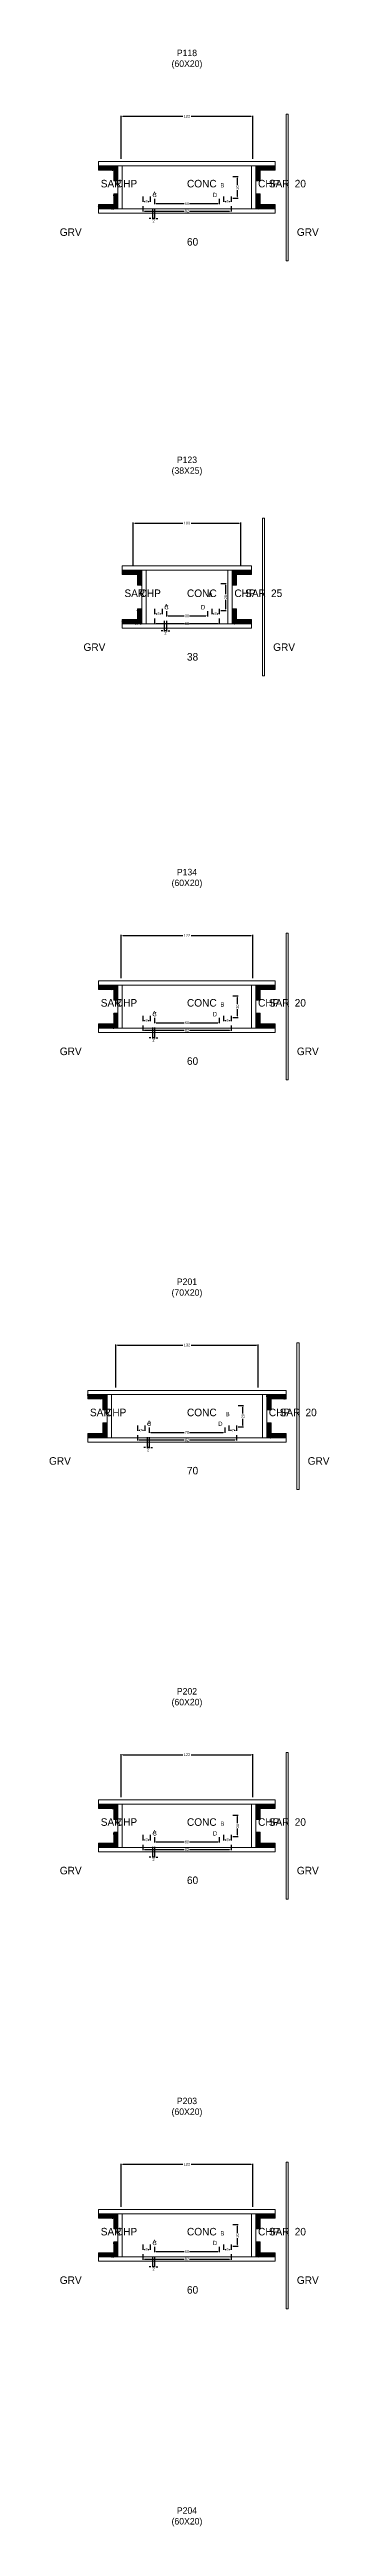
# Model space of a CAD drawing. Header units: centimetres. Extents: x -10500 to 4299, y -38766 to 295.
# Drawn here: x -128 to 132, y -16850 to -14552 of the extents above; entities that cross this region are included whole.
import ezdxf

# ---------------------------------------------------------------- set-up
doc = ezdxf.new("R2010")
doc.units = ezdxf.units.CM
for name, color, linetype in [('COTA', 241, 'Continuous'), ('Hachura', 251, 'Continuous'), ('NOMENCLATURA', 7, 'Continuous'), ('SARRAFO', 251, 'Continuous'), ('Texto Seção', 7, 'Continuous')]:
    doc.layers.add(name, color=color, linetype=linetype)
doc.dimstyles.new('cotax2', dxfattribs={"dimtxt": 2.5, "dimasz": 1.5, "dimexe": 0.5, "dimexo": 0.5, "dimgap": 0.5, "dimtad": 1, "dimcen": 2.5, "dimazin": 3, "dimtfac": 1, "dimtmove": 0, "dimatfit": 3})

# ---------------------------------------------------------------- blocks, each defined once
blk = doc.blocks.new('_CLOSEDFILLED')
at = {"color": 0, "linetype": 'BYBLOCK'}
blk.add_solid([(-1, 0.2), (0, 0), (-1, -0.2)], dxfattribs=at)
blk = doc.blocks.new('*D1092')
for p, q in [((-41, -14697.5), (-41, -14702.5)), ((-39.5, -14702), (-2.5, -14702)), ((2.5, -14702), (39.5, -14702)), ((41, -14697.5), (41, -14702.5))]:
    blk.add_line(p, q)
at = {"layer": 'Defpoints'}
for p in [(-41, -14697), (-41, -14702), (41, -14697)]:
    blk.add_point(p, dxfattribs=at)
at = {"layer": 'COTA', "xscale": 1.5, "yscale": 1.5, "rotation": 180}
blk.add_blockref('_CLOSEDFILLED', (-41, -14702), dxfattribs=at)
at = {"layer": 'COTA', "xscale": 1.5, "yscale": 1.5}
blk.add_blockref('_CLOSEDFILLED', (41, -14702), dxfattribs=at)
at = {"layer": 'COTA', "insert": (0, -14702), "char_height": 2.5, "attachment_point": 5}
blk.add_mtext('82', dxfattribs=at)
blk = doc.blocks.new('*D1093')
for p, q in [((-30, -14690.5), (-30, -14695.5)), ((-28.5, -14695), (-2.5, -14695)), ((2.5, -14695), (28.5, -14695)), ((30, -14690.5), (30, -14695.5))]:
    blk.add_line(p, q)
at = {"layer": 'Defpoints'}
for p in [(-30, -14690), (-30, -14695), (30, -14690)]:
    blk.add_point(p, dxfattribs=at)
at = {"layer": 'COTA', "xscale": 1.5, "yscale": 1.5, "rotation": 180}
blk.add_blockref('_CLOSEDFILLED', (-30, -14695), dxfattribs=at)
at = {"layer": 'COTA', "xscale": 1.5, "yscale": 1.5}
blk.add_blockref('_CLOSEDFILLED', (30, -14695), dxfattribs=at)
at = {"layer": 'COTA', "insert": (0, -14695), "char_height": 2.5, "attachment_point": 5}
blk.add_mtext('60', dxfattribs=at)
blk = doc.blocks.new('*D1094')
for p, q in [((42.5, -14670), (47.5, -14670)), ((47, -14677.5), (47, -14671.5)), ((47, -14688.5), (47, -14682.5)), ((42.5, -14690), (47.5, -14690))]:
    blk.add_line(p, q)
at = {"layer": 'Defpoints'}
for p in [(42, -14670), (42, -14690), (47, -14690)]:
    blk.add_point(p, dxfattribs=at)
at = {"layer": 'COTA', "xscale": 1.5, "yscale": 1.5}
for p, rotation in [((47, -14670), 90), ((47, -14690), 270)]:
    blk.add_blockref('_CLOSEDFILLED', p, dxfattribs=dict(at, rotation=rotation))
at = {"layer": 'COTA', "insert": (47, -14680), "char_height": 2.5, "attachment_point": 5, "rotation": 90}
blk.add_mtext('20', dxfattribs=at)
blk = doc.blocks.new('*D1095')
for p, q in [((-41, -14688.5), (-41, -14693.5)), ((-39.5, -14693), (-38.75, -14693)), ((-36.25, -14693), (-35.5, -14693)), ((-34, -14688.5), (-34, -14693.5))]:
    blk.add_line(p, q)
at = {"layer": 'Defpoints'}
for p in [(-41, -14688), (-41, -14693), (-34, -14688)]:
    blk.add_point(p, dxfattribs=at)
at = {"layer": 'COTA', "xscale": 1.5, "yscale": 1.5, "rotation": 180}
blk.add_blockref('_CLOSEDFILLED', (-41, -14693), dxfattribs=at)
at = {"layer": 'COTA', "xscale": 1.5, "yscale": 1.5}
blk.add_blockref('_CLOSEDFILLED', (-34, -14693), dxfattribs=at)
at = {"layer": 'COTA', "insert": (-37.5, -14693), "char_height": 2.5, "attachment_point": 5}
blk.add_mtext('7', dxfattribs=at)
blk = doc.blocks.new('*D1096')
for p, q in [((34, -14688.5), (34, -14693.5)), ((35.5, -14693), (36.25, -14693)), ((38.75, -14693), (39.5, -14693)), ((41, -14688.5), (41, -14693.5))]:
    blk.add_line(p, q)
at = {"layer": 'Defpoints'}
for p in [(34, -14688), (34, -14693), (41, -14688)]:
    blk.add_point(p, dxfattribs=at)
at = {"layer": 'COTA', "xscale": 1.5, "yscale": 1.5, "rotation": 180}
blk.add_blockref('_CLOSEDFILLED', (34, -14693), dxfattribs=at)
at = {"layer": 'COTA', "xscale": 1.5, "yscale": 1.5}
blk.add_blockref('_CLOSEDFILLED', (41, -14693), dxfattribs=at)
at = {"layer": 'COTA', "insert": (37.5, -14693), "char_height": 2.5, "attachment_point": 5}
blk.add_mtext('7', dxfattribs=at)
blk = doc.blocks.new('*D1097')
for p, q in [((-61, -14653.5), (-61, -14613.5)), ((-59.5, -14614), (-3.75, -14614)), ((3.75, -14614), (59.5, -14614)), ((61, -14653.5), (61, -14613.5))]:
    blk.add_line(p, q)
at = {"layer": 'Defpoints'}
for p in [(-61, -14614), (-61, -14654), (61, -14654)]:
    blk.add_point(p, dxfattribs=at)
at = {"layer": 'COTA', "xscale": 1.5, "yscale": 1.5, "rotation": 180}
blk.add_blockref('_CLOSEDFILLED', (-61, -14614), dxfattribs=at)
at = {"layer": 'COTA', "xscale": 1.5, "yscale": 1.5}
blk.add_blockref('_CLOSEDFILLED', (61, -14614), dxfattribs=at)
at = {"layer": 'COTA', "insert": (0, -14614), "char_height": 2.5, "attachment_point": 5}
blk.add_mtext('122', dxfattribs=at)
blk = doc.blocks.new('*D1118')
for p, q in [((-30, -15080), (-30, -15085)), ((-28.5, -15084.5), (-2.5, -15084.5)), ((2.5, -15084.5), (28.5, -15084.5)), ((30, -15080), (30, -15085))]:
    blk.add_line(p, q)
at = {"layer": 'Defpoints'}
for p in [(-30, -15079.5), (-30, -15084.5), (30, -15079.5)]:
    blk.add_point(p, dxfattribs=at)
at = {"layer": 'COTA', "xscale": 1.5, "yscale": 1.5, "rotation": 180}
blk.add_blockref('_CLOSEDFILLED', (-30, -15084.5), dxfattribs=at)
at = {"layer": 'COTA', "xscale": 1.5, "yscale": 1.5}
blk.add_blockref('_CLOSEDFILLED', (30, -15084.5), dxfattribs=at)
at = {"layer": 'COTA', "insert": (0, -15084.5), "char_height": 2.5, "attachment_point": 5}
blk.add_mtext('60', dxfattribs=at)
blk = doc.blocks.new('*D1119')
for p, q in [((-19, -15073), (-19, -15078)), ((19, -15073), (19, -15078)), ((-17.5, -15077.5), (-2.5, -15077.5)), ((2.5, -15077.5), (17.5, -15077.5))]:
    blk.add_line(p, q)
at = {"layer": 'Defpoints'}
for p in [(-19, -15072.5), (19, -15072.5), (-19, -15077.5)]:
    blk.add_point(p, dxfattribs=at)
at = {"layer": 'COTA', "xscale": 1.5, "yscale": 1.5, "rotation": 180}
blk.add_blockref('_CLOSEDFILLED', (-19, -15077.5), dxfattribs=at)
at = {"layer": 'COTA', "xscale": 1.5, "yscale": 1.5}
blk.add_blockref('_CLOSEDFILLED', (19, -15077.5), dxfattribs=at)
at = {"layer": 'COTA', "insert": (0, -15077.5), "char_height": 2.5, "attachment_point": 5}
blk.add_mtext('38', dxfattribs=at)
blk = doc.blocks.new('*D1120')
for p, q in [((31.5, -15047.5), (36.5, -15047.5)), ((36, -15057.5), (36, -15049)), ((31.5, -15072.5), (36.5, -15072.5)), ((36, -15071), (36, -15062.5))]:
    blk.add_line(p, q)
at = {"layer": 'Defpoints'}
for p in [(31, -15047.5), (31, -15072.5), (36, -15072.5)]:
    blk.add_point(p, dxfattribs=at)
at = {"layer": 'COTA', "xscale": 1.5, "yscale": 1.5}
for p, rotation in [((36, -15047.5), 90), ((36, -15072.5), 270)]:
    blk.add_blockref('_CLOSEDFILLED', p, dxfattribs=dict(at, rotation=rotation))
at = {"layer": 'COTA', "insert": (36, -15060), "char_height": 2.5, "attachment_point": 5, "rotation": 90}
blk.add_mtext('25', dxfattribs=at)
blk = doc.blocks.new('*D1121')
for p, q in [((-30, -15071), (-30, -15076)), ((-23, -15071), (-23, -15076)), ((-28.5, -15075.5), (-27.75, -15075.5)), ((-25.25, -15075.5), (-24.5, -15075.5))]:
    blk.add_line(p, q)
at = {"layer": 'Defpoints'}
for p in [(-30, -15070.5), (-23, -15070.5), (-30, -15075.5)]:
    blk.add_point(p, dxfattribs=at)
at = {"layer": 'COTA', "xscale": 1.5, "yscale": 1.5, "rotation": 180}
blk.add_blockref('_CLOSEDFILLED', (-30, -15075.5), dxfattribs=at)
at = {"layer": 'COTA', "xscale": 1.5, "yscale": 1.5}
blk.add_blockref('_CLOSEDFILLED', (-23, -15075.5), dxfattribs=at)
at = {"layer": 'COTA', "insert": (-26.5, -15075.5), "char_height": 2.5, "attachment_point": 5}
blk.add_mtext('7', dxfattribs=at)
blk = doc.blocks.new('*D1122')
for p, q in [((23, -15071), (23, -15076)), ((30, -15071), (30, -15076)), ((24.5, -15075.5), (25.25, -15075.5)), ((27.75, -15075.5), (28.5, -15075.5))]:
    blk.add_line(p, q)
at = {"layer": 'Defpoints'}
for p in [(23, -15070.5), (30, -15070.5), (23, -15075.5)]:
    blk.add_point(p, dxfattribs=at)
at = {"layer": 'COTA', "xscale": 1.5, "yscale": 1.5, "rotation": 180}
blk.add_blockref('_CLOSEDFILLED', (23, -15075.5), dxfattribs=at)
at = {"layer": 'COTA', "xscale": 1.5, "yscale": 1.5}
blk.add_blockref('_CLOSEDFILLED', (30, -15075.5), dxfattribs=at)
at = {"layer": 'COTA', "insert": (26.5, -15075.5), "char_height": 2.5, "attachment_point": 5}
blk.add_mtext('7', dxfattribs=at)
blk = doc.blocks.new('*D1123')
for p, q in [((-50, -15031), (-50, -14991)), ((-48.5, -14991.5), (-3.75, -14991.5)), ((3.75, -14991.5), (48.5, -14991.5)), ((50, -15031), (50, -14991))]:
    blk.add_line(p, q)
at = {"layer": 'Defpoints'}
for p in [(-50, -14991.5), (-50, -15031.5), (50, -15031.5)]:
    blk.add_point(p, dxfattribs=at)
at = {"layer": 'COTA', "xscale": 1.5, "yscale": 1.5, "rotation": 180}
blk.add_blockref('_CLOSEDFILLED', (-50, -14991.5), dxfattribs=at)
at = {"layer": 'COTA', "xscale": 1.5, "yscale": 1.5}
blk.add_blockref('_CLOSEDFILLED', (50, -14991.5), dxfattribs=at)
at = {"layer": 'COTA', "insert": (0, -14991.5), "char_height": 2.5, "attachment_point": 5}
blk.add_mtext('100', dxfattribs=at)
blk = doc.blocks.new('*D1144')
for p, q in [((-41, -15457.5), (-41, -15462.5)), ((-39.5, -15462), (-2.5, -15462)), ((2.5, -15462), (39.5, -15462)), ((41, -15457.5), (41, -15462.5))]:
    blk.add_line(p, q)
at = {"layer": 'Defpoints'}
for p in [(-41, -15457), (-41, -15462), (41, -15457)]:
    blk.add_point(p, dxfattribs=at)
at = {"layer": 'COTA', "xscale": 1.5, "yscale": 1.5, "rotation": 180}
blk.add_blockref('_CLOSEDFILLED', (-41, -15462), dxfattribs=at)
at = {"layer": 'COTA', "xscale": 1.5, "yscale": 1.5}
blk.add_blockref('_CLOSEDFILLED', (41, -15462), dxfattribs=at)
at = {"layer": 'COTA', "insert": (0, -15462), "char_height": 2.5, "attachment_point": 5}
blk.add_mtext('82', dxfattribs=at)
blk = doc.blocks.new('*D1145')
for p, q in [((-30, -15450.5), (-30, -15455.5)), ((-28.5, -15455), (-2.5, -15455)), ((2.5, -15455), (28.5, -15455)), ((30, -15450.5), (30, -15455.5))]:
    blk.add_line(p, q)
at = {"layer": 'Defpoints'}
for p in [(-30, -15450), (-30, -15455), (30, -15450)]:
    blk.add_point(p, dxfattribs=at)
at = {"layer": 'COTA', "xscale": 1.5, "yscale": 1.5, "rotation": 180}
blk.add_blockref('_CLOSEDFILLED', (-30, -15455), dxfattribs=at)
at = {"layer": 'COTA', "xscale": 1.5, "yscale": 1.5}
blk.add_blockref('_CLOSEDFILLED', (30, -15455), dxfattribs=at)
at = {"layer": 'COTA', "insert": (0, -15455), "char_height": 2.5, "attachment_point": 5}
blk.add_mtext('60', dxfattribs=at)
blk = doc.blocks.new('*D1146')
for p, q in [((42.5, -15430), (47.5, -15430)), ((47, -15437.5), (47, -15431.5)), ((42.5, -15450), (47.5, -15450)), ((47, -15448.5), (47, -15442.5))]:
    blk.add_line(p, q)
at = {"layer": 'Defpoints'}
for p in [(42, -15430), (42, -15450), (47, -15450)]:
    blk.add_point(p, dxfattribs=at)
at = {"layer": 'COTA', "xscale": 1.5, "yscale": 1.5}
for p, rotation in [((47, -15430), 90), ((47, -15450), 270)]:
    blk.add_blockref('_CLOSEDFILLED', p, dxfattribs=dict(at, rotation=rotation))
at = {"layer": 'COTA', "insert": (47, -15440), "char_height": 2.5, "attachment_point": 5, "rotation": 90}
blk.add_mtext('20', dxfattribs=at)
blk = doc.blocks.new('*D1147')
for p, q in [((-41, -15448.5), (-41, -15453.5)), ((-39.5, -15453), (-38.75, -15453)), ((-36.25, -15453), (-35.5, -15453)), ((-34, -15448.5), (-34, -15453.5))]:
    blk.add_line(p, q)
at = {"layer": 'Defpoints'}
for p in [(-41, -15448), (-41, -15453), (-34, -15448)]:
    blk.add_point(p, dxfattribs=at)
at = {"layer": 'COTA', "xscale": 1.5, "yscale": 1.5, "rotation": 180}
blk.add_blockref('_CLOSEDFILLED', (-41, -15453), dxfattribs=at)
at = {"layer": 'COTA', "xscale": 1.5, "yscale": 1.5}
blk.add_blockref('_CLOSEDFILLED', (-34, -15453), dxfattribs=at)
at = {"layer": 'COTA', "insert": (-37.5, -15453), "char_height": 2.5, "attachment_point": 5}
blk.add_mtext('7', dxfattribs=at)
blk = doc.blocks.new('*D1148')
for p, q in [((34, -15448.5), (34, -15453.5)), ((35.5, -15453), (36.25, -15453)), ((38.75, -15453), (39.5, -15453)), ((41, -15448.5), (41, -15453.5))]:
    blk.add_line(p, q)
at = {"layer": 'Defpoints'}
for p in [(34, -15448), (34, -15453), (41, -15448)]:
    blk.add_point(p, dxfattribs=at)
at = {"layer": 'COTA', "xscale": 1.5, "yscale": 1.5, "rotation": 180}
blk.add_blockref('_CLOSEDFILLED', (34, -15453), dxfattribs=at)
at = {"layer": 'COTA', "xscale": 1.5, "yscale": 1.5}
blk.add_blockref('_CLOSEDFILLED', (41, -15453), dxfattribs=at)
at = {"layer": 'COTA', "insert": (37.5, -15453), "char_height": 2.5, "attachment_point": 5}
blk.add_mtext('7', dxfattribs=at)
blk = doc.blocks.new('*D1149')
for p, q in [((-61, -15413.5), (-61, -15373.5)), ((-59.5, -15374), (-3.75, -15374)), ((3.75, -15374), (59.5, -15374)), ((61, -15413.5), (61, -15373.5))]:
    blk.add_line(p, q)
at = {"layer": 'Defpoints'}
for p in [(-61, -15374), (-61, -15414), (61, -15414)]:
    blk.add_point(p, dxfattribs=at)
at = {"layer": 'COTA', "xscale": 1.5, "yscale": 1.5, "rotation": 180}
blk.add_blockref('_CLOSEDFILLED', (-61, -15374), dxfattribs=at)
at = {"layer": 'COTA', "xscale": 1.5, "yscale": 1.5}
blk.add_blockref('_CLOSEDFILLED', (61, -15374), dxfattribs=at)
at = {"layer": 'COTA', "insert": (0, -15374), "char_height": 2.5, "attachment_point": 5}
blk.add_mtext('122', dxfattribs=at)
blk = doc.blocks.new('*D1170')
for p, q in [((-46, -15837.5), (-46, -15842.5)), ((-44.5, -15842), (-2.5, -15842)), ((2.5, -15842), (44.5, -15842)), ((46, -15837.5), (46, -15842.5))]:
    blk.add_line(p, q)
at = {"layer": 'Defpoints'}
for p in [(-46, -15837), (-46, -15842), (46, -15837)]:
    blk.add_point(p, dxfattribs=at)
at = {"layer": 'COTA', "xscale": 1.5, "yscale": 1.5, "rotation": 180}
blk.add_blockref('_CLOSEDFILLED', (-46, -15842), dxfattribs=at)
at = {"layer": 'COTA', "xscale": 1.5, "yscale": 1.5}
blk.add_blockref('_CLOSEDFILLED', (46, -15842), dxfattribs=at)
at = {"layer": 'COTA', "insert": (0, -15842), "char_height": 2.5, "attachment_point": 5}
blk.add_mtext('92', dxfattribs=at)
blk = doc.blocks.new('*D1171')
for p, q in [((-35, -15830.5), (-35, -15835.5)), ((35, -15830.5), (35, -15835.5)), ((-33.5, -15835), (-2.5, -15835)), ((2.5, -15835), (33.5, -15835))]:
    blk.add_line(p, q)
at = {"layer": 'Defpoints'}
for p in [(-35, -15830), (35, -15830), (-35, -15835)]:
    blk.add_point(p, dxfattribs=at)
at = {"layer": 'COTA', "xscale": 1.5, "yscale": 1.5, "rotation": 180}
blk.add_blockref('_CLOSEDFILLED', (-35, -15835), dxfattribs=at)
at = {"layer": 'COTA', "xscale": 1.5, "yscale": 1.5}
blk.add_blockref('_CLOSEDFILLED', (35, -15835), dxfattribs=at)
at = {"layer": 'COTA', "insert": (0, -15835), "char_height": 2.5, "attachment_point": 5}
blk.add_mtext('70', dxfattribs=at)
blk = doc.blocks.new('*D1172')
for p, q in [((47.5, -15810), (52.5, -15810)), ((47.5, -15830), (52.5, -15830)), ((52, -15817.5), (52, -15811.5)), ((52, -15828.5), (52, -15822.5))]:
    blk.add_line(p, q)
at = {"layer": 'Defpoints'}
for p in [(47, -15810), (47, -15830), (52, -15830)]:
    blk.add_point(p, dxfattribs=at)
at = {"layer": 'COTA', "xscale": 1.5, "yscale": 1.5}
for p, rotation in [((52, -15810), 90), ((52, -15830), 270)]:
    blk.add_blockref('_CLOSEDFILLED', p, dxfattribs=dict(at, rotation=rotation))
at = {"layer": 'COTA', "insert": (52, -15820), "char_height": 2.5, "attachment_point": 5, "rotation": 90}
blk.add_mtext('20', dxfattribs=at)
blk = doc.blocks.new('*D1173')
for p, q in [((-46, -15828.5), (-46, -15833.5)), ((-39, -15828.5), (-39, -15833.5)), ((-44.5, -15833), (-43.75, -15833)), ((-41.25, -15833), (-40.5, -15833))]:
    blk.add_line(p, q)
at = {"layer": 'Defpoints'}
for p in [(-46, -15828), (-39, -15828), (-46, -15833)]:
    blk.add_point(p, dxfattribs=at)
at = {"layer": 'COTA', "xscale": 1.5, "yscale": 1.5, "rotation": 180}
blk.add_blockref('_CLOSEDFILLED', (-46, -15833), dxfattribs=at)
at = {"layer": 'COTA', "xscale": 1.5, "yscale": 1.5}
blk.add_blockref('_CLOSEDFILLED', (-39, -15833), dxfattribs=at)
at = {"layer": 'COTA', "insert": (-42.5, -15833), "char_height": 2.5, "attachment_point": 5}
blk.add_mtext('7', dxfattribs=at)
blk = doc.blocks.new('*D1174')
for p, q in [((39, -15828.5), (39, -15833.5)), ((46, -15828.5), (46, -15833.5)), ((40.5, -15833), (41.25, -15833)), ((43.75, -15833), (44.5, -15833))]:
    blk.add_line(p, q)
at = {"layer": 'Defpoints'}
for p in [(39, -15828), (46, -15828), (39, -15833)]:
    blk.add_point(p, dxfattribs=at)
at = {"layer": 'COTA', "xscale": 1.5, "yscale": 1.5, "rotation": 180}
blk.add_blockref('_CLOSEDFILLED', (39, -15833), dxfattribs=at)
at = {"layer": 'COTA', "xscale": 1.5, "yscale": 1.5}
blk.add_blockref('_CLOSEDFILLED', (46, -15833), dxfattribs=at)
at = {"layer": 'COTA', "insert": (42.5, -15833), "char_height": 2.5, "attachment_point": 5}
blk.add_mtext('7', dxfattribs=at)
blk = doc.blocks.new('*D1175')
for p, q in [((-66, -15793.5), (-66, -15753.5)), ((-64.5, -15754), (-3.75, -15754)), ((3.75, -15754), (64.5, -15754)), ((66, -15793.5), (66, -15753.5))]:
    blk.add_line(p, q)
at = {"layer": 'Defpoints'}
for p in [(-66, -15754), (-66, -15794), (66, -15794)]:
    blk.add_point(p, dxfattribs=at)
at = {"layer": 'COTA', "xscale": 1.5, "yscale": 1.5, "rotation": 180}
blk.add_blockref('_CLOSEDFILLED', (-66, -15754), dxfattribs=at)
at = {"layer": 'COTA', "xscale": 1.5, "yscale": 1.5}
blk.add_blockref('_CLOSEDFILLED', (66, -15754), dxfattribs=at)
at = {"layer": 'COTA', "insert": (0, -15754), "char_height": 2.5, "attachment_point": 5}
blk.add_mtext('132', dxfattribs=at)
blk = doc.blocks.new('*D1196')
for p, q in [((-41, -16217.5), (-41, -16222.5)), ((-39.5, -16222), (-2.5, -16222)), ((2.5, -16222), (39.5, -16222)), ((41, -16217.5), (41, -16222.5))]:
    blk.add_line(p, q)
at = {"layer": 'Defpoints'}
for p in [(-41, -16217), (-41, -16222), (41, -16217)]:
    blk.add_point(p, dxfattribs=at)
at = {"layer": 'COTA', "xscale": 1.5, "yscale": 1.5, "rotation": 180}
blk.add_blockref('_CLOSEDFILLED', (-41, -16222), dxfattribs=at)
at = {"layer": 'COTA', "xscale": 1.5, "yscale": 1.5}
blk.add_blockref('_CLOSEDFILLED', (41, -16222), dxfattribs=at)
at = {"layer": 'COTA', "insert": (0, -16222), "char_height": 2.5, "attachment_point": 5}
blk.add_mtext('82', dxfattribs=at)
blk = doc.blocks.new('*D1197')
for p, q in [((-30, -16210.5), (-30, -16215.5)), ((-28.5, -16215), (-2.5, -16215)), ((2.5, -16215), (28.5, -16215)), ((30, -16210.5), (30, -16215.5))]:
    blk.add_line(p, q)
at = {"layer": 'Defpoints'}
for p in [(-30, -16210), (-30, -16215), (30, -16210)]:
    blk.add_point(p, dxfattribs=at)
at = {"layer": 'COTA', "xscale": 1.5, "yscale": 1.5, "rotation": 180}
blk.add_blockref('_CLOSEDFILLED', (-30, -16215), dxfattribs=at)
at = {"layer": 'COTA', "xscale": 1.5, "yscale": 1.5}
blk.add_blockref('_CLOSEDFILLED', (30, -16215), dxfattribs=at)
at = {"layer": 'COTA', "insert": (0, -16215), "char_height": 2.5, "attachment_point": 5}
blk.add_mtext('60', dxfattribs=at)
blk = doc.blocks.new('*D1198')
for p, q in [((42.5, -16190), (47.5, -16190)), ((47, -16197.5), (47, -16191.5)), ((42.5, -16210), (47.5, -16210)), ((47, -16208.5), (47, -16202.5))]:
    blk.add_line(p, q)
at = {"layer": 'Defpoints'}
for p in [(42, -16190), (42, -16210), (47, -16210)]:
    blk.add_point(p, dxfattribs=at)
at = {"layer": 'COTA', "xscale": 1.5, "yscale": 1.5}
for p, rotation in [((47, -16190), 90), ((47, -16210), 270)]:
    blk.add_blockref('_CLOSEDFILLED', p, dxfattribs=dict(at, rotation=rotation))
at = {"layer": 'COTA', "insert": (47, -16200), "char_height": 2.5, "attachment_point": 5, "rotation": 90}
blk.add_mtext('20', dxfattribs=at)
blk = doc.blocks.new('*D1199')
for p, q in [((-41, -16208.5), (-41, -16213.5)), ((-39.5, -16213), (-38.75, -16213)), ((-36.25, -16213), (-35.5, -16213)), ((-34, -16208.5), (-34, -16213.5))]:
    blk.add_line(p, q)
at = {"layer": 'Defpoints'}
for p in [(-41, -16208), (-41, -16213), (-34, -16208)]:
    blk.add_point(p, dxfattribs=at)
at = {"layer": 'COTA', "xscale": 1.5, "yscale": 1.5, "rotation": 180}
blk.add_blockref('_CLOSEDFILLED', (-41, -16213), dxfattribs=at)
at = {"layer": 'COTA', "xscale": 1.5, "yscale": 1.5}
blk.add_blockref('_CLOSEDFILLED', (-34, -16213), dxfattribs=at)
at = {"layer": 'COTA', "insert": (-37.5, -16213), "char_height": 2.5, "attachment_point": 5}
blk.add_mtext('7', dxfattribs=at)
blk = doc.blocks.new('*D1200')
for p, q in [((34, -16208.5), (34, -16213.5)), ((35.5, -16213), (36.25, -16213)), ((38.75, -16213), (39.5, -16213)), ((41, -16208.5), (41, -16213.5))]:
    blk.add_line(p, q)
at = {"layer": 'Defpoints'}
for p in [(34, -16208), (34, -16213), (41, -16208)]:
    blk.add_point(p, dxfattribs=at)
at = {"layer": 'COTA', "xscale": 1.5, "yscale": 1.5, "rotation": 180}
blk.add_blockref('_CLOSEDFILLED', (34, -16213), dxfattribs=at)
at = {"layer": 'COTA', "xscale": 1.5, "yscale": 1.5}
blk.add_blockref('_CLOSEDFILLED', (41, -16213), dxfattribs=at)
at = {"layer": 'COTA', "insert": (37.5, -16213), "char_height": 2.5, "attachment_point": 5}
blk.add_mtext('7', dxfattribs=at)
blk = doc.blocks.new('*D1201')
for p, q in [((-61, -16173.5), (-61, -16133.5)), ((-59.5, -16134), (-3.75, -16134)), ((3.75, -16134), (59.5, -16134)), ((61, -16173.5), (61, -16133.5))]:
    blk.add_line(p, q)
at = {"layer": 'Defpoints'}
for p in [(-61, -16134), (-61, -16174), (61, -16174)]:
    blk.add_point(p, dxfattribs=at)
at = {"layer": 'COTA', "xscale": 1.5, "yscale": 1.5, "rotation": 180}
blk.add_blockref('_CLOSEDFILLED', (-61, -16134), dxfattribs=at)
at = {"layer": 'COTA', "xscale": 1.5, "yscale": 1.5}
blk.add_blockref('_CLOSEDFILLED', (61, -16134), dxfattribs=at)
at = {"layer": 'COTA', "insert": (0, -16134), "char_height": 2.5, "attachment_point": 5}
blk.add_mtext('122', dxfattribs=at)
blk = doc.blocks.new('*D1222')
for p, q in [((-41, -16597.5), (-41, -16602.5)), ((-39.5, -16602), (-2.5, -16602)), ((2.5, -16602), (39.5, -16602)), ((41, -16597.5), (41, -16602.5))]:
    blk.add_line(p, q)
at = {"layer": 'Defpoints'}
for p in [(-41, -16597), (-41, -16602), (41, -16597)]:
    blk.add_point(p, dxfattribs=at)
at = {"layer": 'COTA', "xscale": 1.5, "yscale": 1.5, "rotation": 180}
blk.add_blockref('_CLOSEDFILLED', (-41, -16602), dxfattribs=at)
at = {"layer": 'COTA', "xscale": 1.5, "yscale": 1.5}
blk.add_blockref('_CLOSEDFILLED', (41, -16602), dxfattribs=at)
at = {"layer": 'COTA', "insert": (0, -16602), "char_height": 2.5, "attachment_point": 5}
blk.add_mtext('82', dxfattribs=at)
blk = doc.blocks.new('*D1223')
for p, q in [((-30, -16590.5), (-30, -16595.5)), ((30, -16590.5), (30, -16595.5)), ((-28.5, -16595), (-2.5, -16595)), ((2.5, -16595), (28.5, -16595))]:
    blk.add_line(p, q)
at = {"layer": 'Defpoints'}
for p in [(-30, -16590), (30, -16590), (-30, -16595)]:
    blk.add_point(p, dxfattribs=at)
at = {"layer": 'COTA', "xscale": 1.5, "yscale": 1.5, "rotation": 180}
blk.add_blockref('_CLOSEDFILLED', (-30, -16595), dxfattribs=at)
at = {"layer": 'COTA', "xscale": 1.5, "yscale": 1.5}
blk.add_blockref('_CLOSEDFILLED', (30, -16595), dxfattribs=at)
at = {"layer": 'COTA', "insert": (0, -16595), "char_height": 2.5, "attachment_point": 5}
blk.add_mtext('60', dxfattribs=at)
blk = doc.blocks.new('*D1224')
for p, q in [((42.5, -16570), (47.5, -16570)), ((42.5, -16590), (47.5, -16590)), ((47, -16577.5), (47, -16571.5)), ((47, -16588.5), (47, -16582.5))]:
    blk.add_line(p, q)
at = {"layer": 'Defpoints'}
for p in [(42, -16570), (42, -16590), (47, -16590)]:
    blk.add_point(p, dxfattribs=at)
at = {"layer": 'COTA', "xscale": 1.5, "yscale": 1.5}
for p, rotation in [((47, -16570), 90), ((47, -16590), 270)]:
    blk.add_blockref('_CLOSEDFILLED', p, dxfattribs=dict(at, rotation=rotation))
at = {"layer": 'COTA', "insert": (47, -16580), "char_height": 2.5, "attachment_point": 5, "rotation": 90}
blk.add_mtext('20', dxfattribs=at)
blk = doc.blocks.new('*D1225')
for p, q in [((-41, -16588.5), (-41, -16593.5)), ((-34, -16588.5), (-34, -16593.5)), ((-39.5, -16593), (-38.75, -16593)), ((-36.25, -16593), (-35.5, -16593))]:
    blk.add_line(p, q)
at = {"layer": 'Defpoints'}
for p in [(-41, -16588), (-34, -16588), (-41, -16593)]:
    blk.add_point(p, dxfattribs=at)
at = {"layer": 'COTA', "xscale": 1.5, "yscale": 1.5, "rotation": 180}
blk.add_blockref('_CLOSEDFILLED', (-41, -16593), dxfattribs=at)
at = {"layer": 'COTA', "xscale": 1.5, "yscale": 1.5}
blk.add_blockref('_CLOSEDFILLED', (-34, -16593), dxfattribs=at)
at = {"layer": 'COTA', "insert": (-37.5, -16593), "char_height": 2.5, "attachment_point": 5}
blk.add_mtext('7', dxfattribs=at)
blk = doc.blocks.new('*D1226')
for p, q in [((34, -16588.5), (34, -16593.5)), ((41, -16588.5), (41, -16593.5)), ((35.5, -16593), (36.25, -16593)), ((38.75, -16593), (39.5, -16593))]:
    blk.add_line(p, q)
at = {"layer": 'Defpoints'}
for p in [(34, -16588), (41, -16588), (34, -16593)]:
    blk.add_point(p, dxfattribs=at)
at = {"layer": 'COTA', "xscale": 1.5, "yscale": 1.5, "rotation": 180}
blk.add_blockref('_CLOSEDFILLED', (34, -16593), dxfattribs=at)
at = {"layer": 'COTA', "xscale": 1.5, "yscale": 1.5}
blk.add_blockref('_CLOSEDFILLED', (41, -16593), dxfattribs=at)
at = {"layer": 'COTA', "insert": (37.5, -16593), "char_height": 2.5, "attachment_point": 5}
blk.add_mtext('7', dxfattribs=at)
blk = doc.blocks.new('*D1227')
for p, q in [((-61, -16553.5), (-61, -16513.5)), ((-59.5, -16514), (-3.75, -16514)), ((3.75, -16514), (59.5, -16514)), ((61, -16553.5), (61, -16513.5))]:
    blk.add_line(p, q)
at = {"layer": 'Defpoints'}
for p in [(-61, -16514), (-61, -16554), (61, -16554)]:
    blk.add_point(p, dxfattribs=at)
at = {"layer": 'COTA', "xscale": 1.5, "yscale": 1.5, "rotation": 180}
blk.add_blockref('_CLOSEDFILLED', (-61, -16514), dxfattribs=at)
at = {"layer": 'COTA', "xscale": 1.5, "yscale": 1.5}
blk.add_blockref('_CLOSEDFILLED', (61, -16514), dxfattribs=at)
at = {"layer": 'COTA', "insert": (0, -16514), "char_height": 2.5, "attachment_point": 5}
blk.add_mtext('122', dxfattribs=at)

msp = doc.modelspace()

# ---------------------------------------------------------------- hatches: boundary and pattern name
at = {"layer": 'SARRAFO'}
h = msp.add_hatch(dxfattribs=at)
h.set_pattern_fill('SOLID', scale=2)
h.paths.add_polyline_path([(-82, -14664), (-68, -14664), (-68, -14660), (-82, -14660)])
h = msp.add_hatch(dxfattribs=at)
h.set_pattern_fill('SOLID', scale=2)
h.paths.add_polyline_path([(-68, -14674), (-64, -14674), (-64, -14660), (-68, -14660)])
h = msp.add_hatch(dxfattribs=at)
h.set_pattern_fill('SOLID', scale=2)
h.paths.add_polyline_path([(64, -14674), (68, -14674), (68, -14660), (64, -14660)])
h = msp.add_hatch(dxfattribs=at)
h.set_pattern_fill('SOLID', scale=2)
h.paths.add_polyline_path([(68, -14664), (82, -14664), (82, -14660), (68, -14660)])
h = msp.add_hatch(dxfattribs=at)
h.set_pattern_fill('SOLID', scale=2)
h.paths.add_polyline_path([(-82, -14700), (-68, -14700), (-68, -14696), (-82, -14696)])
h = msp.add_hatch(dxfattribs=at)
h.set_pattern_fill('SOLID', scale=2)
h.paths.add_polyline_path([(-68, -14700), (-64, -14700), (-64, -14686), (-68, -14686)])
h = msp.add_hatch(dxfattribs=at)
h.set_pattern_fill('SOLID', scale=2)
h.paths.add_polyline_path([(64, -14700), (68, -14700), (68, -14686), (64, -14686)])
h = msp.add_hatch(dxfattribs=at)
h.set_pattern_fill('SOLID', scale=2)
h.paths.add_polyline_path([(68, -14700), (82, -14700), (82, -14696), (68, -14696)])
h = msp.add_hatch(dxfattribs=at)
h.set_pattern_fill('SOLID', scale=2)
h.paths.add_polyline_path([(-60, -15039), (-46, -15039), (-46, -15035), (-60, -15035)])
h = msp.add_hatch(dxfattribs=at)
h.set_pattern_fill('SOLID', scale=2)
h.paths.add_polyline_path([(-46, -15049), (-42, -15049), (-42, -15035), (-46, -15035)])
h = msp.add_hatch(dxfattribs=at)
h.set_pattern_fill('SOLID', scale=2)
h.paths.add_polyline_path([(42, -15049), (46, -15049), (46, -15035), (42, -15035)])
h = msp.add_hatch(dxfattribs=at)
h.set_pattern_fill('SOLID', scale=2)
h.paths.add_polyline_path([(46, -15039), (60, -15039), (60, -15035), (46, -15035)])
h = msp.add_hatch(dxfattribs=at)
h.set_pattern_fill('SOLID', scale=2)
h.paths.add_polyline_path([(-46, -15085), (-42, -15085), (-42, -15071), (-46, -15071)])
h = msp.add_hatch(dxfattribs=at)
h.set_pattern_fill('SOLID', scale=2)
h.paths.add_polyline_path([(42, -15085), (46, -15085), (46, -15071), (42, -15071)])
h = msp.add_hatch(dxfattribs=at)
h.set_pattern_fill('SOLID', scale=2)
h.paths.add_polyline_path([(-60, -15085), (-46, -15085), (-46, -15081), (-60, -15081)])
h = msp.add_hatch(dxfattribs=at)
h.set_pattern_fill('SOLID', scale=2)
h.paths.add_polyline_path([(46, -15085), (60, -15085), (60, -15081), (46, -15081)])
h = msp.add_hatch(dxfattribs=at)
h.set_pattern_fill('SOLID', scale=2)
h.paths.add_polyline_path([(-82, -15424), (-68, -15424), (-68, -15420), (-82, -15420)])
h = msp.add_hatch(dxfattribs=at)
h.set_pattern_fill('SOLID', scale=2)
h.paths.add_polyline_path([(-68, -15434), (-64, -15434), (-64, -15420), (-68, -15420)])
h = msp.add_hatch(dxfattribs=at)
h.set_pattern_fill('SOLID', scale=2)
h.paths.add_polyline_path([(64, -15434), (68, -15434), (68, -15420), (64, -15420)])
h = msp.add_hatch(dxfattribs=at)
h.set_pattern_fill('SOLID', scale=2)
h.paths.add_polyline_path([(68, -15424), (82, -15424), (82, -15420), (68, -15420)])
h = msp.add_hatch(dxfattribs=at)
h.set_pattern_fill('SOLID', scale=2)
h.paths.add_polyline_path([(-82, -15460), (-68, -15460), (-68, -15456), (-82, -15456)])
h = msp.add_hatch(dxfattribs=at)
h.set_pattern_fill('SOLID', scale=2)
h.paths.add_polyline_path([(-68, -15460), (-64, -15460), (-64, -15446), (-68, -15446)])
h = msp.add_hatch(dxfattribs=at)
h.set_pattern_fill('SOLID', scale=2)
h.paths.add_polyline_path([(64, -15460), (68, -15460), (68, -15446), (64, -15446)])
h = msp.add_hatch(dxfattribs=at)
h.set_pattern_fill('SOLID', scale=2)
h.paths.add_polyline_path([(68, -15460), (82, -15460), (82, -15456), (68, -15456)])
h = msp.add_hatch(dxfattribs=at)
h.set_pattern_fill('SOLID', scale=2)
h.paths.add_polyline_path([(-92, -15804), (-78, -15804), (-78, -15800), (-92, -15800)])
h = msp.add_hatch(dxfattribs=at)
h.set_pattern_fill('SOLID', scale=2)
h.paths.add_polyline_path([(-78, -15814), (-74, -15814), (-74, -15800), (-78, -15800)])
h = msp.add_hatch(dxfattribs=at)
h.set_pattern_fill('SOLID', scale=2)
h.paths.add_polyline_path([(74, -15814), (78, -15814), (78, -15800), (74, -15800)])
h = msp.add_hatch(dxfattribs=at)
h.set_pattern_fill('SOLID', scale=2)
h.paths.add_polyline_path([(78, -15804), (92, -15804), (92, -15800), (78, -15800)])
h = msp.add_hatch(dxfattribs=at)
h.set_pattern_fill('SOLID', scale=2)
h.paths.add_polyline_path([(-78, -15840), (-74, -15840), (-74, -15826), (-78, -15826)])
h = msp.add_hatch(dxfattribs=at)
h.set_pattern_fill('SOLID', scale=2)
h.paths.add_polyline_path([(74, -15840), (78, -15840), (78, -15826), (74, -15826)])
h = msp.add_hatch(dxfattribs=at)
h.set_pattern_fill('SOLID', scale=2)
h.paths.add_polyline_path([(-92, -15840), (-78, -15840), (-78, -15836), (-92, -15836)])
h = msp.add_hatch(dxfattribs=at)
h.set_pattern_fill('SOLID', scale=2)
h.paths.add_polyline_path([(78, -15840), (92, -15840), (92, -15836), (78, -15836)])
h = msp.add_hatch(dxfattribs=at)
h.set_pattern_fill('SOLID', scale=2)
h.paths.add_polyline_path([(-82, -16184), (-68, -16184), (-68, -16180), (-82, -16180)])
h = msp.add_hatch(dxfattribs=at)
h.set_pattern_fill('SOLID', scale=2)
h.paths.add_polyline_path([(-68, -16194), (-64, -16194), (-64, -16180), (-68, -16180)])
h = msp.add_hatch(dxfattribs=at)
h.set_pattern_fill('SOLID', scale=2)
h.paths.add_polyline_path([(64, -16194), (68, -16194), (68, -16180), (64, -16180)])
h = msp.add_hatch(dxfattribs=at)
h.set_pattern_fill('SOLID', scale=2)
h.paths.add_polyline_path([(68, -16184), (82, -16184), (82, -16180), (68, -16180)])
h = msp.add_hatch(dxfattribs=at)
h.set_pattern_fill('SOLID', scale=2)
h.paths.add_polyline_path([(-82, -16220), (-68, -16220), (-68, -16216), (-82, -16216)])
h = msp.add_hatch(dxfattribs=at)
h.set_pattern_fill('SOLID', scale=2)
h.paths.add_polyline_path([(-68, -16220), (-64, -16220), (-64, -16206), (-68, -16206)])
h = msp.add_hatch(dxfattribs=at)
h.set_pattern_fill('SOLID', scale=2)
h.paths.add_polyline_path([(64, -16220), (68, -16220), (68, -16206), (64, -16206)])
h = msp.add_hatch(dxfattribs=at)
h.set_pattern_fill('SOLID', scale=2)
h.paths.add_polyline_path([(68, -16220), (82, -16220), (82, -16216), (68, -16216)])
h = msp.add_hatch(dxfattribs=at)
h.set_pattern_fill('SOLID', scale=2)
h.paths.add_polyline_path([(-82, -16564), (-68, -16564), (-68, -16560), (-82, -16560)])
h = msp.add_hatch(dxfattribs=at)
h.set_pattern_fill('SOLID', scale=2)
h.paths.add_polyline_path([(-68, -16574), (-64, -16574), (-64, -16560), (-68, -16560)])
h = msp.add_hatch(dxfattribs=at)
h.set_pattern_fill('SOLID', scale=2)
h.paths.add_polyline_path([(64, -16574), (68, -16574), (68, -16560), (64, -16560)])
h = msp.add_hatch(dxfattribs=at)
h.set_pattern_fill('SOLID', scale=2)
h.paths.add_polyline_path([(68, -16564), (82, -16564), (82, -16560), (68, -16560)])
h = msp.add_hatch(dxfattribs=at)
h.set_pattern_fill('SOLID', scale=2)
h.paths.add_polyline_path([(-68, -16600), (-64, -16600), (-64, -16586), (-68, -16586)])
h = msp.add_hatch(dxfattribs=at)
h.set_pattern_fill('SOLID', scale=2)
h.paths.add_polyline_path([(64, -16600), (68, -16600), (68, -16586), (64, -16586)])
h = msp.add_hatch(dxfattribs=at)
h.set_pattern_fill('SOLID', scale=2)
h.paths.add_polyline_path([(-82, -16600), (-68, -16600), (-68, -16596), (-82, -16596)])
h = msp.add_hatch(dxfattribs=at)
h.set_pattern_fill('SOLID', scale=2)
h.paths.add_polyline_path([(68, -16600), (82, -16600), (82, -16596), (68, -16596)])

# ---------------------------------------------------------------- linework, layer by layer
at = {"layer": 'Hachura', "lineweight": 13}
for points in [[(92, -14748), (94, -14748), (94, -14612), (92, -14612)], [(70, -15133), (72, -15133), (72, -14987), (70, -14987)], [(92, -15508), (94, -15508), (94, -15372), (92, -15372)], [(102, -15888), (104, -15888), (104, -15752), (102, -15752)], [(92, -16268), (94, -16268), (94, -16132), (92, -16132)], [(92, -16648), (94, -16648), (94, -16512), (92, -16512)]]:
    msp.add_lwpolyline(points, close=True, dxfattribs=at)
at = {"layer": 'Hachura', "lineweight": 18}
for points in [[(-82, -14660), (82, -14660), (82, -14656), (-82, -14656)], [(-64, -14700), (-60, -14700), (-60, -14660), (-64, -14660)], [(60, -14700), (64, -14700), (64, -14660), (60, -14660)], [(-82, -14704), (82, -14704), (82, -14700), (-82, -14700)], [(-60, -15035), (60, -15035), (60, -15031), (-60, -15031)], [(-42, -15085), (-38, -15085), (-38, -15035), (-42, -15035)], [(38, -15085), (42, -15085), (42, -15035), (38, -15035)], [(-60, -15089), (60, -15089), (60, -15085), (-60, -15085)], [(-82, -15420), (82, -15420), (82, -15416), (-82, -15416)], [(-64, -15460), (-60, -15460), (-60, -15420), (-64, -15420)], [(60, -15460), (64, -15460), (64, -15420), (60, -15420)], [(-82, -15464), (82, -15464), (82, -15460), (-82, -15460)], [(-92, -15800), (92, -15800), (92, -15796), (-92, -15796)], [(-74, -15840), (-70, -15840), (-70, -15800), (-74, -15800)], [(70, -15840), (74, -15840), (74, -15800), (70, -15800)], [(-92, -15844), (92, -15844), (92, -15840), (-92, -15840)], [(-82, -16180), (82, -16180), (82, -16176), (-82, -16176)], [(-64, -16220), (-60, -16220), (-60, -16180), (-64, -16180)], [(60, -16220), (64, -16220), (64, -16180), (60, -16180)], [(-82, -16224), (82, -16224), (82, -16220), (-82, -16220)], [(-82, -16560), (82, -16560), (82, -16556), (-82, -16556)], [(-64, -16600), (-60, -16600), (-60, -16560), (-64, -16560)], [(60, -16600), (64, -16600), (64, -16560), (60, -16560)], [(-82, -16604), (82, -16604), (82, -16600), (-82, -16600)]]:
    msp.add_lwpolyline(points, close=True, dxfattribs=at)
at = {"layer": 'SARRAFO', "lineweight": 13}
for points in [[(-82, -14664), (-68, -14664), (-68, -14660), (-82, -14660)], [(-68, -14674), (-64, -14674), (-64, -14660), (-68, -14660)], [(64, -14674), (68, -14674), (68, -14660), (64, -14660)], [(68, -14664), (82, -14664), (82, -14660), (68, -14660)], [(-82, -14700), (-68, -14700), (-68, -14696), (-82, -14696)], [(-68, -14700), (-64, -14700), (-64, -14686), (-68, -14686)], [(64, -14700), (68, -14700), (68, -14686), (64, -14686)], [(68, -14700), (82, -14700), (82, -14696), (68, -14696)], [(-60, -15039), (-46, -15039), (-46, -15035), (-60, -15035)], [(-46, -15049), (-42, -15049), (-42, -15035), (-46, -15035)], [(42, -15049), (46, -15049), (46, -15035), (42, -15035)], [(46, -15039), (60, -15039), (60, -15035), (46, -15035)], [(-46, -15085), (-42, -15085), (-42, -15071), (-46, -15071)], [(42, -15085), (46, -15085), (46, -15071), (42, -15071)], [(-60, -15085), (-46, -15085), (-46, -15081), (-60, -15081)], [(46, -15085), (60, -15085), (60, -15081), (46, -15081)], [(-82, -15424), (-68, -15424), (-68, -15420), (-82, -15420)], [(-68, -15434), (-64, -15434), (-64, -15420), (-68, -15420)], [(64, -15434), (68, -15434), (68, -15420), (64, -15420)], [(68, -15424), (82, -15424), (82, -15420), (68, -15420)], [(-82, -15460), (-68, -15460), (-68, -15456), (-82, -15456)], [(-68, -15460), (-64, -15460), (-64, -15446), (-68, -15446)], [(64, -15460), (68, -15460), (68, -15446), (64, -15446)], [(68, -15460), (82, -15460), (82, -15456), (68, -15456)], [(-92, -15804), (-78, -15804), (-78, -15800), (-92, -15800)], [(-78, -15814), (-74, -15814), (-74, -15800), (-78, -15800)], [(74, -15814), (78, -15814), (78, -15800), (74, -15800)], [(78, -15804), (92, -15804), (92, -15800), (78, -15800)], [(-78, -15840), (-74, -15840), (-74, -15826), (-78, -15826)], [(74, -15840), (78, -15840), (78, -15826), (74, -15826)], [(-92, -15840), (-78, -15840), (-78, -15836), (-92, -15836)], [(78, -15840), (92, -15840), (92, -15836), (78, -15836)], [(-82, -16184), (-68, -16184), (-68, -16180), (-82, -16180)], [(-68, -16194), (-64, -16194), (-64, -16180), (-68, -16180)], [(64, -16194), (68, -16194), (68, -16180), (64, -16180)], [(68, -16184), (82, -16184), (82, -16180), (68, -16180)], [(-82, -16220), (-68, -16220), (-68, -16216), (-82, -16216)], [(-68, -16220), (-64, -16220), (-64, -16206), (-68, -16206)], [(64, -16220), (68, -16220), (68, -16206), (64, -16206)], [(68, -16220), (82, -16220), (82, -16216), (68, -16216)], [(-82, -16564), (-68, -16564), (-68, -16560), (-82, -16560)], [(-68, -16574), (-64, -16574), (-64, -16560), (-68, -16560)], [(64, -16574), (68, -16574), (68, -16560), (64, -16560)], [(68, -16564), (82, -16564), (82, -16560), (68, -16560)], [(-68, -16600), (-64, -16600), (-64, -16586), (-68, -16586)], [(64, -16600), (68, -16600), (68, -16586), (64, -16586)], [(-82, -16600), (-68, -16600), (-68, -16596), (-82, -16596)], [(68, -16600), (82, -16600), (82, -16596), (68, -16596)]]:
    msp.add_lwpolyline(points, close=True, dxfattribs=at)

# ---------------------------------------------------------------- texts
at = {"layer": 'NOMENCLATURA'}
for s, p in [('B', (31, -14680)), ('A', (-32, -14688)), ('C', (-32, -14689)), ('D', (24, -14689)), ('A', (-21, -15070.5)), ('C', (-21, -15071.5)), ('D', (13, -15071.5)), ('B', (20, -15060)), ('B', (31, -15440)), ('A', (-32, -15448)), ('C', (-32, -15449)), ('D', (24, -15449)), ('A', (-37, -15828)), ('C', (-37, -15829)), ('D', (29, -15829)), ('B', (36, -15820)), ('B', (31, -16200)), ('A', (-32, -16208)), ('C', (-32, -16209)), ('D', (24, -16209)), ('A', (-32, -16588)), ('C', (-32, -16589)), ('D', (24, -16589)), ('B', (31, -16580))]:
    msp.add_text(s, height=4, dxfattribs=at).set_placement(p)
at = {"layer": 'NOMENCLATURA', "char_height": 6, "attachment_point": 8}
for s, insert in [('P118\\P(60X20)', (0, -14570)), ('P123\\P(38X25)', (0, -14947.5)), ('P134\\P(60X20)', (0, -15330)), ('P201\\P(70X20)', (0, -15710)), ('P202\\P(60X20)', (0, -16090)), ('P203\\P(60X20)', (0, -16470)), ('P204\\P(60X20)', (0, -16850))]:
    msp.add_mtext(s, dxfattribs=dict(at, insert=insert))
at = {"layer": 'Texto Seção'}
for s, p in [('SAR', (-80, -14680)), ('CHP', (-66, -14680)), ('CONC', (0, -14680)), ('CHP', (66, -14680)), ('SAR', (76, -14680)), ('20', (100, -14680)), ('GRV', (-118, -14725)), ('60', (0, -14734)), ('GRV', (102, -14725)), ('SAR', (-58, -15060)), ('CHP', (-44, -15060)), ('CONC', (0, -15060)), ('CHP', (44, -15060)), ('SAR', (54, -15060)), ('25', (78, -15060)), ('GRV', (-96, -15110)), ('38', (0, -15119)), ('GRV', (80, -15110)), ('SAR', (-80, -15440)), ('CHP', (-66, -15440)), ('CONC', (0, -15440)), ('CHP', (66, -15440)), ('SAR', (76, -15440)), ('20', (100, -15440)), ('GRV', (-118, -15485)), ('60', (0, -15494)), ('GRV', (102, -15485)), ('SAR', (-90, -15820)), ('CHP', (-76, -15820)), ('CONC', (0, -15820)), ('CHP', (76, -15820)), ('SAR', (86, -15820)), ('20', (110, -15820)), ('GRV', (-128, -15865)), ('70', (0, -15874)), ('GRV', (112, -15865)), ('SAR', (-80, -16200)), ('CHP', (-66, -16200)), ('CONC', (0, -16200)), ('CHP', (66, -16200)), ('SAR', (76, -16200)), ('20', (100, -16200)), ('GRV', (-118, -16245)), ('GRV', (102, -16245)), ('60', (0, -16254)), ('SAR', (-80, -16580)), ('CHP', (-66, -16580)), ('CONC', (0, -16580)), ('CHP', (66, -16580)), ('SAR', (76, -16580)), ('20', (100, -16580)), ('GRV', (-118, -16625)), ('60', (0, -16634)), ('GRV', (102, -16625))]:
    msp.add_text(s, height=7, dxfattribs=at).set_placement(p)

# ---------------------------------------------------------------- dimensions: what is measured, and where the dimension line sits
at = {"layer": 'COTA'}
for base, p1, p2, picture, middle in [((-61, -14614), (-61, -14654), (61, -14654), '*D1097', (0, -14614)), ((-41, -14693), (-41, -14688), (-34, -14688), '*D1095', (-37.5, -14693)), ((-41, -14702), (-41, -14697), (41, -14697), '*D1092', (0, -14702)), ((-30, -14695), (-30, -14690), (30, -14690), '*D1093', (0, -14695)), ((34, -14693), (34, -14688), (41, -14688), '*D1096', (37.5, -14693)), ((-50, -14991.5), (-50, -15031.5), (50, -15031.5), '*D1123', (0, -14991.5)), ((-30, -15075.5), (-30, -15070.5), (-23, -15070.5), '*D1121', (-26.5, -15075.5)), ((-19, -15077.5), (-19, -15072.5), (19, -15072.5), '*D1119', (0, -15077.5)), ((23, -15075.5), (23, -15070.5), (30, -15070.5), '*D1122', (26.5, -15075.5)), ((-30, -15084.5), (-30, -15079.5), (30, -15079.5), '*D1118', (0, -15084.5)), ((-61, -15374), (-61, -15414), (61, -15414), '*D1149', (0, -15374)), ((-41, -15453), (-41, -15448), (-34, -15448), '*D1147', (-37.5, -15453)), ((-41, -15462), (-41, -15457), (41, -15457), '*D1144', (0, -15462)), ((-30, -15455), (-30, -15450), (30, -15450), '*D1145', (0, -15455)), ((34, -15453), (34, -15448), (41, -15448), '*D1148', (37.5, -15453)), ((-66, -15754), (-66, -15794), (66, -15794), '*D1175', (0, -15754)), ((-46, -15833), (-46, -15828), (-39, -15828), '*D1173', (-42.5, -15833)), ((-35, -15835), (-35, -15830), (35, -15830), '*D1171', (0, -15835)), ((39, -15833), (39, -15828), (46, -15828), '*D1174', (42.5, -15833)), ((-46, -15842), (-46, -15837), (46, -15837), '*D1170', (0, -15842)), ((-61, -16134), (-61, -16174), (61, -16174), '*D1201', (0, -16134)), ((-41, -16213), (-41, -16208), (-34, -16208), '*D1199', (-37.5, -16213)), ((-41, -16222), (-41, -16217), (41, -16217), '*D1196', (0, -16222)), ((-30, -16215), (-30, -16210), (30, -16210), '*D1197', (0, -16215)), ((34, -16213), (34, -16208), (41, -16208), '*D1200', (37.5, -16213)), ((-61, -16514), (-61, -16554), (61, -16554), '*D1227', (0, -16514)), ((-41, -16593), (-41, -16588), (-34, -16588), '*D1225', (-37.5, -16593)), ((-30, -16595), (-30, -16590), (30, -16590), '*D1223', (0, -16595)), ((34, -16593), (34, -16588), (41, -16588), '*D1226', (37.5, -16593)), ((-41, -16602), (-41, -16597), (41, -16597), '*D1222', (0, -16602))]:
    dim = msp.add_linear_dim(base=base, p1=p1, p2=p2, dimstyle='cotax2', dxfattribs=at)
    dim.commit()
    dim.dimension.update_dxf_attribs({"geometry": picture, "text_midpoint": middle})
for base, p1, p2, picture, middle in [((47, -14690), (42, -14690), (42, -14670), '*D1094', (47, -14680)), ((36, -15072.5), (31, -15072.5), (31, -15047.5), '*D1120', (36, -15060)), ((47, -15450), (42, -15450), (42, -15430), '*D1146', (47, -15440)), ((52, -15830), (47, -15830), (47, -15810), '*D1172', (52, -15820)), ((47, -16210), (42, -16210), (42, -16190), '*D1198', (47, -16200)), ((47, -16590), (42, -16590), (42, -16570), '*D1224', (47, -16580))]:
    dim = msp.add_linear_dim(base=base, p1=p1, p2=p2, angle=90, dimstyle='cotax2', dxfattribs=at)
    dim.commit()
    dim.dimension.update_dxf_attribs({"geometry": picture, "text_midpoint": middle})
for base, p1, p2 in [((-30, -14709), (-30, -14699), (-32, -14699)), ((-19, -15091.5), (-19, -15081.5), (-21, -15081.5)), ((-30, -15469), (-30, -15459), (-32, -15459)), ((-35, -15849), (-35, -15839), (-37, -15839)), ((-30, -16229), (-30, -16219), (-32, -16219)), ((-30, -16609), (-30, -16599), (-32, -16599))]:
    msp.add_linear_dim(base=base, p1=p1, p2=p2, dimstyle='cotax2', dxfattribs=at).render()

doc.saveas('drawing.dxf')
